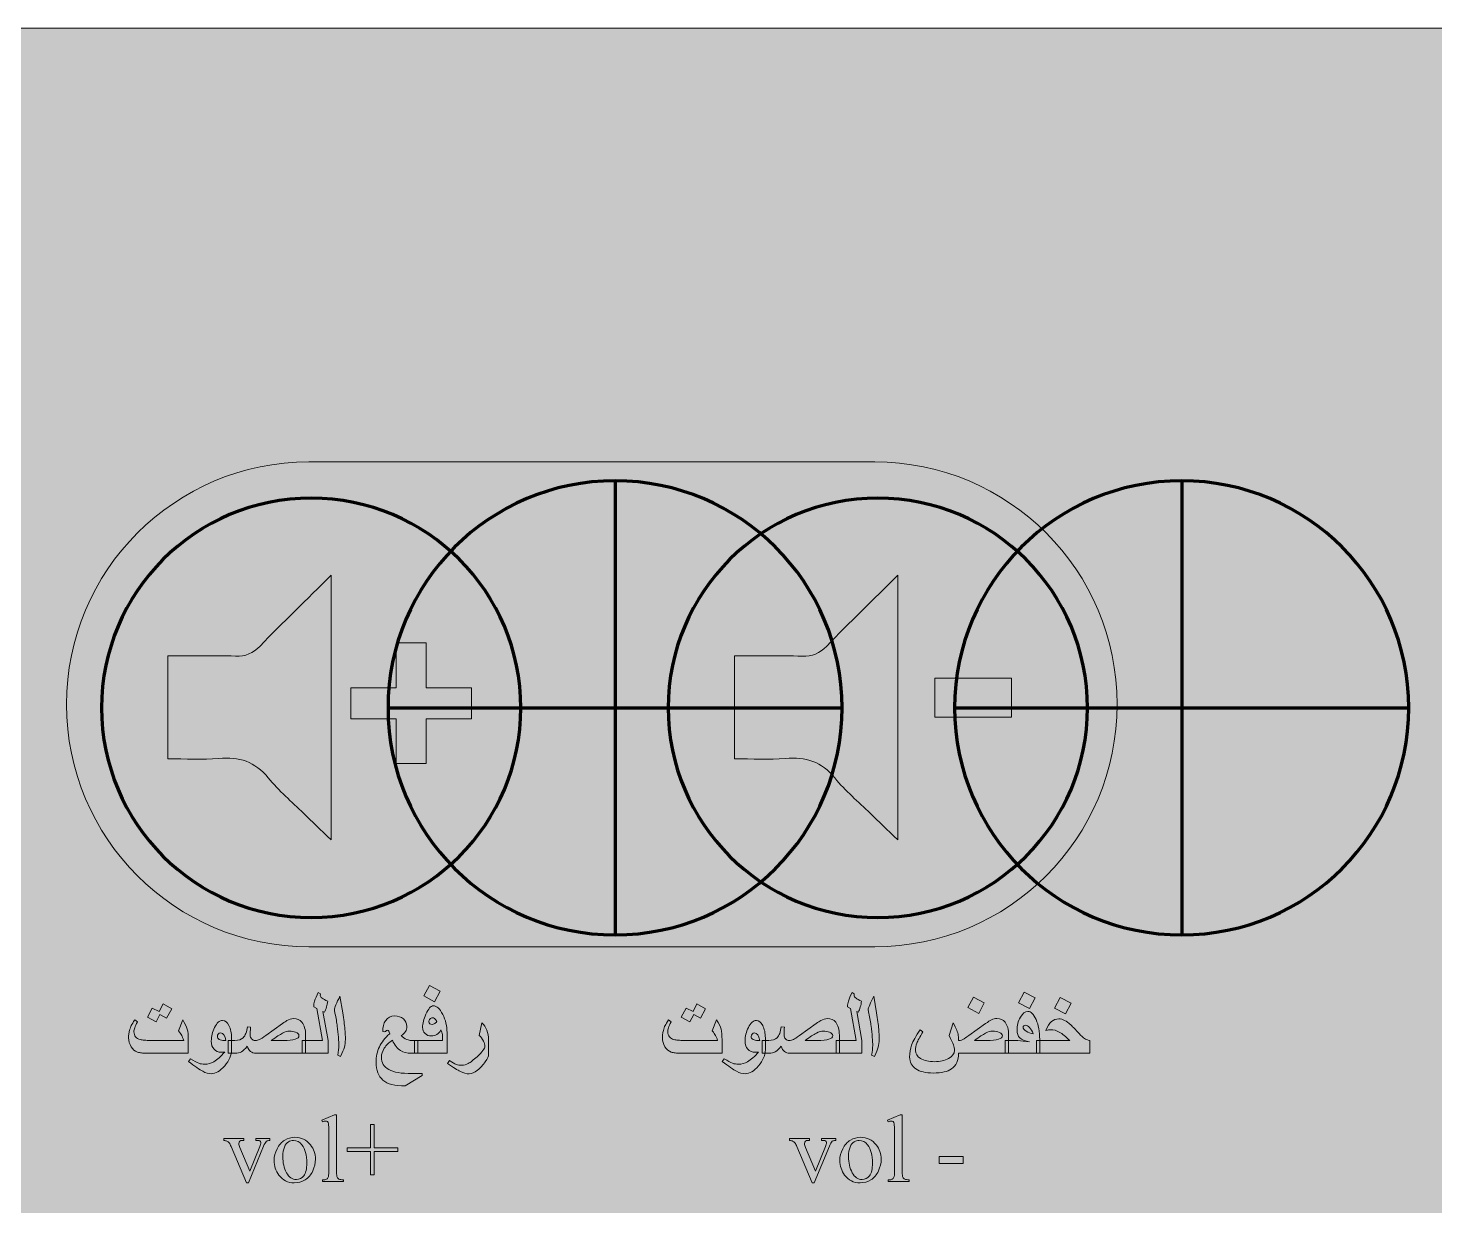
# Model space of a CAD drawing. Header units: inches. Extents: x -1481 to -429, y -1676 to -696.
# Drawn here: x -544.4 to -482.3, y -747.7 to -695.7 of the extents above; entities that cross this region are included whole.
import ezdxf

# ---------------------------------------------------------------- set-up
doc = ezdxf.new("R2010")
doc.units = ezdxf.units.IN
doc.header["$MEASUREMENT"] = 0
doc.layers.add('Layer 1', color=7, linetype='Continuous')

# ---------------------------------------------------------------- blocks, each defined once
blk = doc.blocks.new('block 2')
at = {"layer": 'Layer 1', "true_color": 0x009344}
h = blk.add_hatch(color=114, dxfattribs=at)
h.dxf.hatch_style = 2
h.paths.add_polyline_path([(-429.175, -985.727), (-669.175, -985.727), (-669.175, -695.727), (-429.175, -695.727)])
at = {"layer": 'Layer 1', "true_color": 0x008345}
h = blk.add_hatch(color=116, dxfattribs=at)
h.dxf.hatch_style = 2
h.paths.add_polyline_path([(-429.175, -751.646), (-669.175, -751.646), (-669.175, -695.727), (-429.175, -695.727)])
at = {"layer": 'Layer 1', "lineweight": 0}
for points in [[(-429.175, -985.727), (-669.175, -985.727), (-669.175, -695.727), (-429.175, -695.727), (-429.175, -985.727)], [(-429.175, -751.646), (-669.175, -751.646), (-669.175, -695.727), (-429.175, -695.727), (-429.175, -751.646)]]:
    blk.add_lwpolyline(points, dxfattribs=at)
blk = doc.blocks.new('block 4')
at = {"layer": 'Layer 1', "color": 109, "lineweight": 120, "true_color": 0x166634}
for points in [[(-493.517, -715.699), (-493.517, -735.734)], [(-503.535, -725.716), (-483.499, -725.716)]]:
    blk.add_lwpolyline(points, dxfattribs=at)
blk.add_open_spline([(-483.499, -725.716), (-483.499, -731.249), (-487.984, -735.734), (-493.517, -735.734), (-499.05, -735.734), (-503.535, -731.249), (-503.535, -725.716), (-503.535, -720.184), (-499.05, -715.699), (-493.517, -715.699), (-487.984, -715.699), (-483.499, -720.184), (-483.499, -725.716)], degree=3, knots=[0, 0, 0, 0, 1, 1, 1, 2, 2, 2, 3, 3, 3, 4, 4, 4, 4], dxfattribs=at)
blk = doc.blocks.new('block 5')
at = {"layer": 'Layer 1', "color": 109, "lineweight": 120, "true_color": 0x166634}
for points in [[(-518.517, -715.699), (-518.517, -735.734)], [(-528.535, -725.716), (-508.499, -725.716)]]:
    blk.add_lwpolyline(points, dxfattribs=at)
blk.add_open_spline([(-508.499, -725.716), (-508.499, -731.249), (-512.984, -735.734), (-518.517, -735.734), (-524.05, -735.734), (-528.535, -731.249), (-528.535, -725.716), (-528.535, -720.184), (-524.05, -715.699), (-518.517, -715.699), (-512.984, -715.699), (-508.499, -720.184), (-508.499, -725.716)], degree=3, knots=[0, 0, 0, 0, 1, 1, 1, 2, 2, 2, 3, 3, 3, 4, 4, 4, 4], dxfattribs=at)
blk = doc.blocks.new('block 3')
at = {"layer": 'Layer 1'}
for name in ['block 5', 'block 4']:
    blk.add_blockref(name, (0, 0), dxfattribs=at)
blk = doc.blocks.new('block 391')
at = {"layer": 'Layer 1', "lineweight": 0}
for points in [[(-526.231, -738.219), (-526.479, -738.682), (-526.962, -738.43), (-526.698, -737.963), (-526.231, -738.219)], [(-538.079, -738.992), (-538.306, -739.414), (-538.6, -739.248), (-538.765, -739.575), (-539.15, -739.364), (-538.935, -738.963), (-538.629, -739.116), (-538.455, -738.781), (-538.079, -738.992)]]:
    blk.add_lwpolyline(points, dxfattribs=at)
for points, knots in [([(-531.181, -740.954), (-531.181, -740.954), (-532.318, -740.954), (-532.318, -740.954), (-532.318, -740.954), (-532.318, -740.391), (-532.318, -740.391), (-532.318, -740.391), (-531.429, -740.391), (-531.429, -740.391), (-531.429, -740.391), (-531.679, -738.988), (-531.679, -738.988), (-531.679, -738.988), (-531.812, -738.901), (-531.812, -738.901), (-531.812, -738.82), (-531.799, -738.738), (-531.774, -738.655), (-531.743, -738.55), (-531.689, -738.426), (-531.613, -738.281), (-531.613, -738.281), (-531.518, -738.33), (-531.518, -738.33), (-531.518, -738.339), (-531.521, -738.361), (-531.526, -738.397), (-531.526, -738.442), (-531.497, -738.486), (-531.44, -738.529), (-531.389, -738.567), (-531.307, -738.61), (-531.196, -738.657), (-531.208, -738.745), (-531.226, -738.831), (-531.25, -738.915), (-531.275, -739), (-531.302, -739.075), (-531.332, -739.141), (-531.332, -739.141), (-531.406, -739.112), (-531.406, -739.112), (-531.406, -739.112), (-531.181, -740.391), (-531.181, -740.391), (-531.181, -740.391), (-531.181, -740.954), (-531.181, -740.954)], [0, 0, 0, 0, 1, 1, 1, 2, 2, 2, 3, 3, 3, 4, 4, 4, 5, 5, 5, 6, 6, 6, 7, 7, 7, 8, 8, 8, 9, 9, 9, 10, 10, 10, 11, 11, 11, 12, 12, 12, 13, 13, 13, 14, 14, 14, 15, 15, 15, 16, 16, 16, 16]), ([(-530.416, -740.352), (-530.416, -740.475), (-530.431, -740.587), (-530.46, -740.688), (-530.489, -740.789), (-530.545, -740.925), (-530.627, -741.096), (-530.627, -741.096), (-530.751, -741.047), (-530.751, -741.047), (-530.718, -740.87), (-530.702, -740.727), (-530.702, -740.617), (-530.702, -740.533), (-530.709, -740.409), (-530.722, -740.247), (-530.736, -740.084), (-530.753, -739.923), (-530.774, -739.764), (-530.795, -739.605), (-530.828, -739.415), (-530.875, -739.195), (-530.892, -739.117), (-530.9, -739.064), (-530.9, -739.035), (-530.9, -738.993), (-530.879, -738.92), (-530.836, -738.817), (-530.793, -738.715), (-530.733, -738.59), (-530.656, -738.444), (-530.656, -738.444), (-530.532, -739.176), (-530.532, -739.176), (-530.487, -739.454), (-530.455, -739.695), (-530.437, -739.899), (-530.423, -740.056), (-530.416, -740.207), (-530.416, -740.352)], [0, 0, 0, 0, 1, 1, 1, 2, 2, 2, 3, 3, 3, 4, 4, 4, 5, 5, 5, 6, 6, 6, 7, 7, 7, 8, 8, 8, 9, 9, 9, 10, 10, 10, 11, 11, 11, 12, 12, 12, 13, 13, 13, 13]), ([(-525.931, -740.954), (-525.931, -740.954), (-527.365, -740.954), (-527.365, -740.954), (-527.365, -740.954), (-527.365, -740.391), (-527.365, -740.391), (-527.365, -740.391), (-526.125, -740.391), (-526.125, -740.391), (-526.125, -740.271), (-526.129, -740.186), (-526.135, -740.135), (-526.147, -740.056), (-526.169, -739.988), (-526.204, -739.93), (-526.248, -740.016), (-526.307, -740.081), (-526.381, -740.127), (-526.456, -740.172), (-526.535, -740.195), (-526.619, -740.195), (-526.729, -740.195), (-526.822, -740.158), (-526.898, -740.085), (-526.974, -740.012), (-527.012, -739.921), (-527.012, -739.81), (-527.012, -739.648), (-526.962, -739.455), (-526.863, -739.232), (-526.754, -738.986), (-526.644, -738.864), (-526.532, -738.864), (-526.388, -738.864), (-526.251, -738.99), (-526.123, -739.242), (-525.995, -739.494), (-525.931, -739.761), (-525.931, -740.042), (-525.931, -740.042), (-525.931, -740.954), (-525.931, -740.954)], [0, 0, 0, 0, 1, 1, 1, 2, 2, 2, 3, 3, 3, 4, 4, 4, 5, 5, 5, 6, 6, 6, 7, 7, 7, 8, 8, 8, 9, 9, 9, 10, 10, 10, 11, 11, 11, 12, 12, 12, 13, 13, 13, 14, 14, 14, 14]), ([(-537.349, -740.954), (-537.349, -740.954), (-539.084, -740.954), (-539.084, -740.954), (-539.25, -740.954), (-539.361, -740.951), (-539.415, -740.945), (-539.47, -740.94), (-539.529, -740.925), (-539.592, -740.902), (-539.705, -740.863), (-539.798, -740.785), (-539.871, -740.666), (-539.944, -740.548), (-539.981, -740.415), (-539.981, -740.269), (-539.981, -740.213), (-539.978, -740.162), (-539.972, -740.117), (-539.967, -740.073), (-539.956, -740.02), (-539.939, -739.959), (-539.916, -739.87), (-539.89, -739.795), (-539.861, -739.734), (-539.832, -739.673), (-539.781, -739.591), (-539.708, -739.488), (-539.708, -739.488), (-539.592, -739.571), (-539.592, -739.571), (-539.651, -739.68), (-539.692, -739.766), (-539.713, -739.829), (-539.734, -739.892), (-539.745, -739.955), (-539.745, -740.017), (-539.745, -740.096), (-539.72, -740.166), (-539.67, -740.229), (-539.619, -740.292), (-539.553, -740.333), (-539.472, -740.352), (-539.424, -740.364), (-539.361, -740.374), (-539.283, -740.381), (-539.205, -740.388), (-539.124, -740.391), (-539.038, -740.391), (-539.038, -740.391), (-537.544, -740.391), (-537.544, -740.391), (-537.582, -740.287), (-537.614, -740.212), (-537.639, -740.168), (-537.668, -740.116), (-537.714, -740.049), (-537.779, -739.968), (-537.779, -739.968), (-537.593, -739.488), (-537.593, -739.488), (-537.49, -739.635), (-537.422, -739.771), (-537.391, -739.893), (-537.363, -740.001), (-537.349, -740.159), (-537.349, -740.369), (-537.349, -740.369), (-537.349, -740.954), (-537.349, -740.954)], [0, 0, 0, 0, 1, 1, 1, 2, 2, 2, 3, 3, 3, 4, 4, 4, 5, 5, 5, 6, 6, 6, 7, 7, 7, 8, 8, 8, 9, 9, 9, 10, 10, 10, 11, 11, 11, 12, 12, 12, 13, 13, 13, 14, 14, 14, 15, 15, 15, 16, 16, 16, 17, 17, 17, 18, 18, 18, 19, 19, 19, 20, 20, 20, 21, 21, 21, 22, 22, 22, 23, 23, 23, 23]), ([(-535.439, -740.811), (-535.439, -741.048), (-535.54, -741.282), (-535.741, -741.514), (-535.942, -741.745), (-536.141, -741.861), (-536.336, -741.861), (-536.451, -741.861), (-536.576, -741.824), (-536.712, -741.751), (-536.847, -741.678), (-537.056, -741.534), (-537.337, -741.319), (-537.337, -741.319), (-537.25, -741.2), (-537.25, -741.2), (-537.101, -741.299), (-536.979, -741.365), (-536.884, -741.398), (-536.806, -741.426), (-536.717, -741.439), (-536.618, -741.439), (-536.484, -741.439), (-536.352, -741.402), (-536.221, -741.328), (-536.066, -741.24), (-535.906, -741.098), (-535.741, -740.902), (-535.799, -740.91), (-535.847, -740.914), (-535.886, -740.914), (-536.022, -740.914), (-536.131, -740.87), (-536.211, -740.781), (-536.292, -740.692), (-536.332, -740.571), (-536.332, -740.418), (-536.332, -740.211), (-536.285, -740.012), (-536.19, -739.821), (-536.086, -739.613), (-535.968, -739.509), (-535.836, -739.509), (-535.726, -739.509), (-535.632, -739.584), (-535.555, -739.734), (-535.478, -739.884), (-535.439, -740.065), (-535.439, -740.278), (-535.439, -740.278), (-535.439, -740.811), (-535.439, -740.811)], [0, 0, 0, 0, 1, 1, 1, 2, 2, 2, 3, 3, 3, 4, 4, 4, 5, 5, 5, 6, 6, 6, 7, 7, 7, 8, 8, 8, 9, 9, 9, 10, 10, 10, 11, 11, 11, 12, 12, 12, 13, 13, 13, 14, 14, 14, 15, 15, 15, 16, 16, 16, 17, 17, 17, 17]), ([(-532.173, -740.954), (-532.173, -740.954), (-534.362, -740.954), (-534.362, -740.954), (-534.46, -740.954), (-534.538, -740.929), (-534.597, -740.88), (-534.656, -740.831), (-534.706, -740.752), (-534.747, -740.641), (-534.835, -740.764), (-534.919, -740.847), (-534.999, -740.892), (-535.072, -740.932), (-535.169, -740.951), (-535.288, -740.951), (-535.288, -740.951), (-535.584, -740.954), (-535.584, -740.954), (-535.584, -740.954), (-535.584, -740.391), (-535.584, -740.391), (-535.584, -740.391), (-535.288, -740.389), (-535.288, -740.389), (-535.129, -740.389), (-535.007, -740.349), (-534.925, -740.269), (-534.828, -740.176), (-534.766, -740.014), (-534.739, -739.786), (-534.739, -739.786), (-534.598, -739.806), (-534.598, -739.806), (-534.602, -739.856), (-534.605, -739.896), (-534.606, -739.926), (-534.612, -740.017), (-534.615, -740.09), (-534.615, -740.145), (-534.615, -740.224), (-534.594, -740.285), (-534.553, -740.327), (-534.511, -740.37), (-534.457, -740.391), (-534.389, -740.391), (-534.322, -740.391), (-534.259, -740.378), (-534.202, -740.35), (-534.145, -740.322), (-534.055, -740.265), (-533.932, -740.178), (-533.932, -740.178), (-533.192, -739.649), (-533.192, -739.649), (-533.106, -739.587), (-533.04, -739.543), (-532.996, -739.517), (-532.895, -739.456), (-532.798, -739.426), (-532.705, -739.426), (-532.55, -739.426), (-532.427, -739.48), (-532.335, -739.589), (-532.227, -739.716), (-532.173, -739.907), (-532.173, -740.162), (-532.173, -740.162), (-532.173, -740.954), (-532.173, -740.954)], [0, 0, 0, 0, 1, 1, 1, 2, 2, 2, 3, 3, 3, 4, 4, 4, 5, 5, 5, 6, 6, 6, 7, 7, 7, 8, 8, 8, 9, 9, 9, 10, 10, 10, 11, 11, 11, 12, 12, 12, 13, 13, 13, 14, 14, 14, 15, 15, 15, 16, 16, 16, 17, 17, 17, 18, 18, 18, 19, 19, 19, 20, 20, 20, 21, 21, 21, 22, 22, 22, 23, 23, 23, 23]), ([(-527.022, -741.935), (-527.022, -741.935), (-527.783, -742.398), (-527.783, -742.398), (-528.231, -742.398), (-528.556, -742.314), (-528.758, -742.145), (-528.959, -741.976), (-529.06, -741.712), (-529.06, -741.353), (-529.06, -741.102), (-529.012, -740.875), (-528.916, -740.672), (-528.819, -740.47), (-528.668, -740.278), (-528.461, -740.096), (-528.477, -739.994), (-528.515, -739.943), (-528.573, -739.943), (-528.595, -739.943), (-528.612, -739.949), (-528.624, -739.961), (-528.641, -739.982), (-528.657, -740.001), (-528.672, -740.017), (-528.672, -740.017), (-528.771, -739.997), (-528.771, -739.997), (-528.771, -739.805), (-528.728, -739.646), (-528.643, -739.521), (-528.546, -739.381), (-528.411, -739.31), (-528.238, -739.31), (-528.083, -739.31), (-527.956, -739.353), (-527.855, -739.438), (-527.755, -739.524), (-527.704, -739.634), (-527.704, -739.769), (-527.704, -739.85), (-527.725, -739.928), (-527.766, -740.001), (-527.812, -740.081), (-527.874, -740.14), (-527.952, -740.178), (-527.884, -740.258), (-527.799, -740.317), (-527.7, -740.354), (-527.633, -740.379), (-527.569, -740.391), (-527.51, -740.391), (-527.51, -740.391), (-527.221, -740.391), (-527.221, -740.391), (-527.221, -740.391), (-527.221, -740.954), (-527.221, -740.954), (-527.221, -740.954), (-527.51, -740.954), (-527.51, -740.954), (-527.707, -740.954), (-527.865, -740.915), (-527.983, -740.838), (-528.116, -740.752), (-528.235, -740.6), (-528.341, -740.381), (-528.495, -740.483), (-528.615, -740.6), (-528.699, -740.731), (-528.783, -740.863), (-528.825, -740.997), (-528.825, -741.133), (-528.825, -741.377), (-528.717, -741.558), (-528.501, -741.676), (-528.286, -741.794), (-527.946, -741.853), (-527.481, -741.853), (-527.409, -741.853), (-527.334, -741.852), (-527.254, -741.851), (-527.174, -741.849), (-527.101, -741.847), (-527.035, -741.844), (-527.035, -741.844), (-527.022, -741.935), (-527.022, -741.935)], [0, 0, 0, 0, 1, 1, 1, 2, 2, 2, 3, 3, 3, 4, 4, 4, 5, 5, 5, 6, 6, 6, 7, 7, 7, 8, 8, 8, 9, 9, 9, 10, 10, 10, 11, 11, 11, 12, 12, 12, 13, 13, 13, 14, 14, 14, 15, 15, 15, 16, 16, 16, 17, 17, 17, 18, 18, 18, 19, 19, 19, 20, 20, 20, 21, 21, 21, 22, 22, 22, 23, 23, 23, 24, 24, 24, 25, 25, 25, 26, 26, 26, 27, 27, 27, 28, 28, 28, 29, 29, 29, 29]), ([(-526.379, -739.562), (-526.417, -739.498), (-526.449, -739.453), (-526.478, -739.427), (-526.506, -739.402), (-526.537, -739.389), (-526.57, -739.389), (-526.611, -739.389), (-526.648, -739.407), (-526.681, -739.445), (-526.714, -739.482), (-526.731, -739.525), (-526.731, -739.575), (-526.731, -739.607), (-526.718, -739.633), (-526.693, -739.654), (-526.667, -739.676), (-526.634, -739.686), (-526.594, -739.686), (-526.563, -739.686), (-526.531, -739.677), (-526.498, -739.659), (-526.466, -739.64), (-526.426, -739.608), (-526.379, -739.562)], [0, 0, 0, 0, 1, 1, 1, 2, 2, 2, 3, 3, 3, 4, 4, 4, 5, 5, 5, 6, 6, 6, 7, 7, 7, 8, 8, 8, 8]), ([(-524.099, -741.001), (-524.099, -741.085), (-524.148, -741.196), (-524.244, -741.335), (-524.341, -741.473), (-524.454, -741.594), (-524.583, -741.696), (-524.726, -741.809), (-524.849, -741.865), (-524.951, -741.865), (-525.072, -741.865), (-525.203, -741.831), (-525.342, -741.762), (-525.463, -741.703), (-525.652, -741.584), (-525.91, -741.406), (-525.91, -741.406), (-525.823, -741.278), (-525.823, -741.278), (-525.699, -741.361), (-525.599, -741.417), (-525.524, -741.446), (-525.448, -741.474), (-525.366, -741.489), (-525.278, -741.489), (-525.183, -741.489), (-525.088, -741.462), (-524.992, -741.408), (-524.897, -741.355), (-524.768, -741.255), (-524.604, -741.109), (-524.375, -740.905), (-524.261, -740.748), (-524.261, -740.637), (-524.261, -740.582), (-524.283, -740.51), (-524.327, -740.42), (-524.376, -740.318), (-524.437, -740.234), (-524.509, -740.166), (-524.509, -740.166), (-524.393, -739.608), (-524.393, -739.608), (-524.299, -739.704), (-524.227, -739.815), (-524.176, -739.941), (-524.125, -740.066), (-524.099, -740.209), (-524.099, -740.369), (-524.099, -740.369), (-524.099, -741.001), (-524.099, -741.001)], [0, 0, 0, 0, 1, 1, 1, 2, 2, 2, 3, 3, 3, 4, 4, 4, 5, 5, 5, 6, 6, 6, 7, 7, 7, 8, 8, 8, 9, 9, 9, 10, 10, 10, 11, 11, 11, 12, 12, 12, 13, 13, 13, 14, 14, 14, 15, 15, 15, 16, 16, 16, 17, 17, 17, 17]), ([(-535.687, -740.391), (-535.726, -740.169), (-535.805, -740.059), (-535.923, -740.059), (-535.966, -740.059), (-536, -740.075), (-536.025, -740.109), (-536.051, -740.143), (-536.064, -740.18), (-536.064, -740.22), (-536.064, -740.269), (-536.036, -740.31), (-535.982, -740.343), (-535.927, -740.375), (-535.855, -740.391), (-535.766, -740.391), (-535.766, -740.391), (-535.687, -740.391), (-535.687, -740.391)], [0, 0, 0, 0, 1, 1, 1, 2, 2, 2, 3, 3, 3, 4, 4, 4, 5, 5, 5, 6, 6, 6, 6]), ([(-532.463, -740.18), (-532.463, -740.118), (-532.512, -740.068), (-532.61, -740.03), (-532.691, -739.998), (-532.782, -739.982), (-532.882, -739.982), (-532.973, -739.982), (-533.076, -740.011), (-533.189, -740.07), (-533.303, -740.128), (-533.468, -740.236), (-533.684, -740.391), (-533.684, -740.391), (-533.143, -740.391), (-533.143, -740.391), (-532.689, -740.391), (-532.463, -740.321), (-532.463, -740.18)], [0, 0, 0, 0, 1, 1, 1, 2, 2, 2, 3, 3, 3, 4, 4, 4, 5, 5, 5, 6, 6, 6, 6])]:
    blk.add_open_spline(points, degree=3, knots=knots, dxfattribs=at)
blk = doc.blocks.new('block 392')
at = {"layer": 'Layer 1', "lineweight": 0}
for points in [[(-502.226, -738.734), (-502.474, -739.197), (-502.957, -738.944), (-502.707, -738.477), (-502.226, -738.734)], [(-499.985, -738.517), (-500.233, -738.98), (-500.717, -738.727), (-500.467, -738.26), (-499.985, -738.517)], [(-498.397, -738.752), (-498.646, -739.215), (-499.129, -738.963), (-498.879, -738.496), (-498.397, -738.752)], [(-514.527, -738.992), (-514.754, -739.414), (-515.048, -739.248), (-515.213, -739.575), (-515.597, -739.364), (-515.382, -738.963), (-515.077, -739.116), (-514.903, -738.781), (-514.527, -738.992)]]:
    blk.add_lwpolyline(points, dxfattribs=at)
for points, knots in [([(-507.629, -740.954), (-507.629, -740.954), (-508.766, -740.954), (-508.766, -740.954), (-508.766, -740.954), (-508.766, -740.391), (-508.766, -740.391), (-508.766, -740.391), (-507.877, -740.391), (-507.877, -740.391), (-507.877, -740.391), (-508.127, -738.988), (-508.127, -738.988), (-508.127, -738.988), (-508.259, -738.901), (-508.259, -738.901), (-508.259, -738.82), (-508.247, -738.738), (-508.222, -738.655), (-508.191, -738.55), (-508.137, -738.426), (-508.061, -738.281), (-508.061, -738.281), (-507.966, -738.33), (-507.966, -738.33), (-507.966, -738.339), (-507.969, -738.361), (-507.974, -738.397), (-507.974, -738.442), (-507.945, -738.486), (-507.887, -738.529), (-507.836, -738.567), (-507.755, -738.61), (-507.643, -738.657), (-507.656, -738.745), (-507.674, -738.831), (-507.698, -738.915), (-507.722, -739), (-507.75, -739.075), (-507.78, -739.141), (-507.78, -739.141), (-507.854, -739.112), (-507.854, -739.112), (-507.854, -739.112), (-507.629, -740.391), (-507.629, -740.391), (-507.629, -740.391), (-507.629, -740.954), (-507.629, -740.954)], [0, 0, 0, 0, 1, 1, 1, 2, 2, 2, 3, 3, 3, 4, 4, 4, 5, 5, 5, 6, 6, 6, 7, 7, 7, 8, 8, 8, 9, 9, 9, 10, 10, 10, 11, 11, 11, 12, 12, 12, 13, 13, 13, 14, 14, 14, 15, 15, 15, 16, 16, 16, 16]), ([(-506.864, -740.352), (-506.864, -740.475), (-506.879, -740.587), (-506.908, -740.688), (-506.936, -740.789), (-506.992, -740.925), (-507.075, -741.096), (-507.075, -741.096), (-507.199, -741.047), (-507.199, -741.047), (-507.166, -740.87), (-507.149, -740.727), (-507.149, -740.617), (-507.149, -740.533), (-507.156, -740.409), (-507.17, -740.247), (-507.184, -740.084), (-507.201, -739.923), (-507.222, -739.764), (-507.242, -739.605), (-507.276, -739.415), (-507.323, -739.195), (-507.34, -739.117), (-507.348, -739.064), (-507.348, -739.035), (-507.348, -738.993), (-507.326, -738.92), (-507.284, -738.817), (-507.241, -738.715), (-507.181, -738.59), (-507.104, -738.444), (-507.104, -738.444), (-506.98, -739.176), (-506.98, -739.176), (-506.934, -739.454), (-506.903, -739.695), (-506.885, -739.899), (-506.871, -740.056), (-506.864, -740.207), (-506.864, -740.352)], [0, 0, 0, 0, 1, 1, 1, 2, 2, 2, 3, 3, 3, 4, 4, 4, 5, 5, 5, 6, 6, 6, 7, 7, 7, 8, 8, 8, 9, 9, 9, 10, 10, 10, 11, 11, 11, 12, 12, 12, 13, 13, 13, 13]), ([(-499.782, -740.954), (-499.782, -740.954), (-501.3, -740.954), (-501.3, -740.954), (-501.3, -740.954), (-501.3, -740.391), (-501.3, -740.391), (-501.3, -740.391), (-500.928, -740.391), (-500.928, -740.391), (-500.864, -740.391), (-500.804, -740.394), (-500.748, -740.4), (-500.596, -740.416), (-500.423, -740.435), (-500.229, -740.455), (-500.434, -740.41), (-500.578, -740.35), (-500.66, -740.275), (-500.742, -740.199), (-500.783, -740.09), (-500.783, -739.947), (-500.783, -739.733), (-500.734, -739.541), (-500.635, -739.369), (-500.537, -739.198), (-500.426, -739.112), (-500.303, -739.112), (-500.164, -739.112), (-500.043, -739.232), (-499.938, -739.473), (-499.834, -739.713), (-499.782, -740.003), (-499.782, -740.344), (-499.782, -740.344), (-499.782, -740.954), (-499.782, -740.954)], [0, 0, 0, 0, 1, 1, 1, 2, 2, 2, 3, 3, 3, 4, 4, 4, 5, 5, 5, 6, 6, 6, 7, 7, 7, 8, 8, 8, 9, 9, 9, 10, 10, 10, 11, 11, 11, 12, 12, 12, 12]), ([(-513.797, -740.954), (-513.797, -740.954), (-515.531, -740.954), (-515.531, -740.954), (-515.698, -740.954), (-515.809, -740.951), (-515.863, -740.945), (-515.918, -740.94), (-515.976, -740.925), (-516.04, -740.902), (-516.153, -740.863), (-516.246, -740.785), (-516.319, -740.666), (-516.392, -740.548), (-516.428, -740.415), (-516.428, -740.269), (-516.428, -740.213), (-516.426, -740.162), (-516.42, -740.117), (-516.415, -740.073), (-516.404, -740.02), (-516.387, -739.959), (-516.364, -739.87), (-516.337, -739.795), (-516.309, -739.734), (-516.28, -739.673), (-516.229, -739.591), (-516.156, -739.488), (-516.156, -739.488), (-516.04, -739.571), (-516.04, -739.571), (-516.099, -739.68), (-516.139, -739.766), (-516.161, -739.829), (-516.182, -739.892), (-516.193, -739.955), (-516.193, -740.017), (-516.193, -740.096), (-516.168, -740.166), (-516.117, -740.229), (-516.067, -740.292), (-516.001, -740.333), (-515.92, -740.352), (-515.872, -740.364), (-515.809, -740.374), (-515.731, -740.381), (-515.653, -740.388), (-515.571, -740.391), (-515.486, -740.391), (-515.486, -740.391), (-513.991, -740.391), (-513.991, -740.391), (-514.03, -740.287), (-514.062, -740.212), (-514.086, -740.168), (-514.115, -740.116), (-514.162, -740.049), (-514.227, -739.968), (-514.227, -739.968), (-514.041, -739.488), (-514.041, -739.488), (-513.938, -739.635), (-513.87, -739.771), (-513.838, -739.893), (-513.811, -740.001), (-513.797, -740.159), (-513.797, -740.369), (-513.797, -740.369), (-513.797, -740.954), (-513.797, -740.954)], [0, 0, 0, 0, 1, 1, 1, 2, 2, 2, 3, 3, 3, 4, 4, 4, 5, 5, 5, 6, 6, 6, 7, 7, 7, 8, 8, 8, 9, 9, 9, 10, 10, 10, 11, 11, 11, 12, 12, 12, 13, 13, 13, 14, 14, 14, 15, 15, 15, 16, 16, 16, 17, 17, 17, 18, 18, 18, 19, 19, 19, 20, 20, 20, 21, 21, 21, 22, 22, 22, 23, 23, 23, 23]), ([(-511.887, -740.811), (-511.887, -741.048), (-511.988, -741.282), (-512.189, -741.514), (-512.39, -741.745), (-512.589, -741.861), (-512.784, -741.861), (-512.899, -741.861), (-513.024, -741.824), (-513.159, -741.751), (-513.295, -741.678), (-513.504, -741.534), (-513.785, -741.319), (-513.785, -741.319), (-513.698, -741.2), (-513.698, -741.2), (-513.549, -741.299), (-513.427, -741.365), (-513.332, -741.398), (-513.253, -741.426), (-513.165, -741.439), (-513.065, -741.439), (-512.932, -741.439), (-512.799, -741.402), (-512.668, -741.328), (-512.514, -741.24), (-512.354, -741.098), (-512.189, -740.902), (-512.247, -740.91), (-512.295, -740.914), (-512.334, -740.914), (-512.47, -740.914), (-512.579, -740.87), (-512.659, -740.781), (-512.74, -740.692), (-512.78, -740.571), (-512.78, -740.418), (-512.78, -740.211), (-512.733, -740.012), (-512.637, -739.821), (-512.534, -739.613), (-512.416, -739.509), (-512.284, -739.509), (-512.174, -739.509), (-512.08, -739.584), (-512.003, -739.734), (-511.926, -739.884), (-511.887, -740.065), (-511.887, -740.278), (-511.887, -740.278), (-511.887, -740.811), (-511.887, -740.811)], [0, 0, 0, 0, 1, 1, 1, 2, 2, 2, 3, 3, 3, 4, 4, 4, 5, 5, 5, 6, 6, 6, 7, 7, 7, 8, 8, 8, 9, 9, 9, 10, 10, 10, 11, 11, 11, 12, 12, 12, 13, 13, 13, 14, 14, 14, 15, 15, 15, 16, 16, 16, 17, 17, 17, 17]), ([(-508.621, -740.954), (-508.621, -740.954), (-510.81, -740.954), (-510.81, -740.954), (-510.908, -740.954), (-510.986, -740.929), (-511.045, -740.88), (-511.103, -740.831), (-511.153, -740.752), (-511.195, -740.641), (-511.283, -740.764), (-511.367, -740.847), (-511.447, -740.892), (-511.52, -740.932), (-511.616, -740.951), (-511.736, -740.951), (-511.736, -740.951), (-512.032, -740.954), (-512.032, -740.954), (-512.032, -740.954), (-512.032, -740.391), (-512.032, -740.391), (-512.032, -740.391), (-511.736, -740.389), (-511.736, -740.389), (-511.576, -740.389), (-511.455, -740.349), (-511.372, -740.269), (-511.276, -740.176), (-511.214, -740.014), (-511.186, -739.786), (-511.186, -739.786), (-511.046, -739.806), (-511.046, -739.806), (-511.05, -739.856), (-511.053, -739.896), (-511.054, -739.926), (-511.06, -740.017), (-511.062, -740.09), (-511.062, -740.145), (-511.062, -740.224), (-511.042, -740.285), (-511, -740.327), (-510.959, -740.37), (-510.905, -740.391), (-510.837, -740.391), (-510.77, -740.391), (-510.707, -740.378), (-510.65, -740.35), (-510.593, -740.322), (-510.503, -740.265), (-510.38, -740.178), (-510.38, -740.178), (-509.64, -739.649), (-509.64, -739.649), (-509.553, -739.587), (-509.488, -739.543), (-509.444, -739.517), (-509.343, -739.456), (-509.246, -739.426), (-509.152, -739.426), (-508.998, -739.426), (-508.875, -739.48), (-508.782, -739.589), (-508.675, -739.716), (-508.621, -739.907), (-508.621, -740.162), (-508.621, -740.162), (-508.621, -740.954), (-508.621, -740.954)], [0, 0, 0, 0, 1, 1, 1, 2, 2, 2, 3, 3, 3, 4, 4, 4, 5, 5, 5, 6, 6, 6, 7, 7, 7, 8, 8, 8, 9, 9, 9, 10, 10, 10, 11, 11, 11, 12, 12, 12, 13, 13, 13, 14, 14, 14, 15, 15, 15, 16, 16, 16, 17, 17, 17, 18, 18, 18, 19, 19, 19, 20, 20, 20, 21, 21, 21, 22, 22, 22, 23, 23, 23, 23]), ([(-501.155, -740.954), (-501.155, -740.954), (-503.365, -740.954), (-503.365, -740.954), (-503.365, -741.275), (-503.467, -741.505), (-503.671, -741.646), (-503.847, -741.767), (-504.115, -741.828), (-504.475, -741.828), (-504.809, -741.828), (-505.068, -741.767), (-505.249, -741.645), (-505.43, -741.523), (-505.521, -741.35), (-505.521, -741.125), (-505.521, -740.934), (-505.492, -740.759), (-505.434, -740.6), (-505.37, -740.425), (-505.246, -740.198), (-505.062, -739.918), (-505.062, -739.918), (-504.938, -740.005), (-504.938, -740.005), (-505.074, -740.238), (-505.163, -740.406), (-505.205, -740.511), (-505.247, -740.616), (-505.268, -740.724), (-505.268, -740.836), (-505.268, -740.98), (-505.191, -741.099), (-505.036, -741.19), (-504.881, -741.282), (-504.677, -741.328), (-504.425, -741.328), (-504.177, -741.328), (-503.968, -741.28), (-503.799, -741.185), (-503.629, -741.09), (-503.544, -740.974), (-503.544, -740.836), (-503.544, -740.75), (-503.559, -740.666), (-503.589, -740.581), (-503.619, -740.497), (-503.682, -740.363), (-503.78, -740.178), (-503.78, -740.178), (-503.598, -739.62), (-503.598, -739.62), (-503.522, -739.766), (-503.48, -739.85), (-503.47, -739.872), (-503.43, -739.957), (-503.402, -740.035), (-503.386, -740.108), (-503.37, -740.181), (-503.363, -740.276), (-503.363, -740.391), (-503.273, -740.391), (-503.192, -740.369), (-503.119, -740.323), (-503.11, -740.318), (-503.042, -740.269), (-502.914, -740.178), (-502.914, -740.178), (-502.174, -739.649), (-502.174, -739.649), (-502.058, -739.568), (-501.971, -739.513), (-501.914, -739.484), (-501.834, -739.445), (-501.753, -739.426), (-501.672, -739.426), (-501.517, -739.426), (-501.396, -739.48), (-501.308, -739.589), (-501.206, -739.715), (-501.155, -739.906), (-501.155, -740.162), (-501.155, -740.162), (-501.155, -740.954), (-501.155, -740.954)], [0, 0, 0, 0, 1, 1, 1, 2, 2, 2, 3, 3, 3, 4, 4, 4, 5, 5, 5, 6, 6, 6, 7, 7, 7, 8, 8, 8, 9, 9, 9, 10, 10, 10, 11, 11, 11, 12, 12, 12, 13, 13, 13, 14, 14, 14, 15, 15, 15, 16, 16, 16, 17, 17, 17, 18, 18, 18, 19, 19, 19, 20, 20, 20, 21, 21, 21, 22, 22, 22, 23, 23, 23, 24, 24, 24, 25, 25, 25, 26, 26, 26, 27, 27, 27, 28, 28, 28, 28]), ([(-500.064, -740.096), (-500.113, -739.977), (-500.168, -739.885), (-500.229, -739.819), (-500.29, -739.753), (-500.35, -739.72), (-500.411, -739.72), (-500.438, -739.72), (-500.462, -739.728), (-500.483, -739.746), (-500.504, -739.764), (-500.514, -739.786), (-500.514, -739.81), (-500.514, -739.87), (-500.47, -739.927), (-500.381, -739.983), (-500.292, -740.039), (-500.186, -740.076), (-500.064, -740.096)], [0, 0, 0, 0, 1, 1, 1, 2, 2, 2, 3, 3, 3, 4, 4, 4, 5, 5, 5, 6, 6, 6, 6]), ([(-497.567, -740.954), (-497.567, -740.954), (-499.927, -740.954), (-499.927, -740.954), (-499.927, -740.954), (-499.927, -740.391), (-499.927, -740.391), (-499.927, -740.391), (-498.457, -740.391), (-498.457, -740.391), (-498.624, -740.219), (-498.779, -740.095), (-498.92, -740.019), (-499.046, -739.952), (-499.168, -739.918), (-499.288, -739.918), (-499.324, -739.918), (-499.357, -739.92), (-499.387, -739.923), (-499.416, -739.927), (-499.459, -739.935), (-499.516, -739.947), (-499.44, -739.773), (-499.356, -739.645), (-499.263, -739.562), (-499.17, -739.48), (-499.064, -739.438), (-498.945, -739.438), (-498.854, -739.438), (-498.767, -739.46), (-498.683, -739.505), (-498.599, -739.549), (-498.504, -739.62), (-498.4, -739.717), (-498.317, -739.795), (-498.2, -739.915), (-498.048, -740.079), (-497.945, -740.195), (-497.866, -740.27), (-497.811, -740.305), (-497.757, -740.339), (-497.675, -740.368), (-497.567, -740.391), (-497.567, -740.391), (-497.567, -740.954), (-497.567, -740.954)], [0, 0, 0, 0, 1, 1, 1, 2, 2, 2, 3, 3, 3, 4, 4, 4, 5, 5, 5, 6, 6, 6, 7, 7, 7, 8, 8, 8, 9, 9, 9, 10, 10, 10, 11, 11, 11, 12, 12, 12, 13, 13, 13, 14, 14, 14, 15, 15, 15, 15]), ([(-512.135, -740.391), (-512.174, -740.169), (-512.252, -740.059), (-512.371, -740.059), (-512.414, -740.059), (-512.448, -740.075), (-512.473, -740.109), (-512.499, -740.143), (-512.511, -740.18), (-512.511, -740.22), (-512.511, -740.269), (-512.484, -740.31), (-512.43, -740.343), (-512.375, -740.375), (-512.303, -740.391), (-512.214, -740.391), (-512.214, -740.391), (-512.135, -740.391), (-512.135, -740.391)], [0, 0, 0, 0, 1, 1, 1, 2, 2, 2, 3, 3, 3, 4, 4, 4, 5, 5, 5, 6, 6, 6, 6]), ([(-508.911, -740.18), (-508.911, -740.118), (-508.959, -740.068), (-509.057, -740.03), (-509.139, -739.998), (-509.23, -739.982), (-509.33, -739.982), (-509.421, -739.982), (-509.523, -740.011), (-509.637, -740.07), (-509.751, -740.128), (-509.916, -740.236), (-510.132, -740.391), (-510.132, -740.391), (-509.591, -740.391), (-509.591, -740.391), (-509.137, -740.391), (-508.911, -740.321), (-508.911, -740.18)], [0, 0, 0, 0, 1, 1, 1, 2, 2, 2, 3, 3, 3, 4, 4, 4, 5, 5, 5, 6, 6, 6, 6]), ([(-501.428, -740.18), (-501.428, -740.128), (-501.471, -740.082), (-501.556, -740.042), (-501.641, -740.002), (-501.744, -739.982), (-501.864, -739.982), (-501.955, -739.982), (-502.057, -740.011), (-502.171, -740.07), (-502.285, -740.128), (-502.45, -740.236), (-502.666, -740.391), (-502.666, -740.391), (-502.124, -740.391), (-502.124, -740.391), (-501.66, -740.391), (-501.428, -740.321), (-501.428, -740.18)], [0, 0, 0, 0, 1, 1, 1, 2, 2, 2, 3, 3, 3, 4, 4, 4, 5, 5, 5, 6, 6, 6, 6])]:
    blk.add_open_spline(points, degree=3, knots=knots, dxfattribs=at)
blk = doc.blocks.new('block 393')
at = {"layer": 'Layer 1', "lineweight": 0}
blk.add_lwpolyline([(-529.306, -746.324), (-529.306, -745.293), (-530.335, -745.293), (-530.335, -745.123), (-529.306, -745.123), (-529.306, -744.096), (-529.14, -744.096), (-529.14, -745.123), (-528.107, -745.123), (-528.107, -745.293), (-529.14, -745.293), (-529.14, -746.324), (-529.306, -746.324)], dxfattribs=at)
for points, knots in [([(-530.804, -743.676), (-530.804, -743.676), (-530.804, -746.188), (-530.804, -746.188), (-530.804, -746.306), (-530.796, -746.385), (-530.779, -746.423), (-530.761, -746.462), (-530.735, -746.491), (-530.699, -746.511), (-530.663, -746.531), (-530.596, -746.541), (-530.499, -746.541), (-530.499, -746.541), (-530.499, -746.616), (-530.499, -746.616), (-530.499, -746.616), (-531.427, -746.616), (-531.427, -746.616), (-531.427, -746.616), (-531.427, -746.541), (-531.427, -746.541), (-531.34, -746.541), (-531.281, -746.532), (-531.249, -746.514), (-531.217, -746.496), (-531.192, -746.467), (-531.174, -746.425), (-531.157, -746.384), (-531.148, -746.305), (-531.148, -746.188), (-531.148, -746.188), (-531.148, -744.468), (-531.148, -744.468), (-531.148, -744.254), (-531.152, -744.123), (-531.162, -744.074), (-531.172, -744.025), (-531.187, -743.992), (-531.209, -743.974), (-531.23, -743.956), (-531.257, -743.947), (-531.29, -743.947), (-531.326, -743.947), (-531.372, -743.958), (-531.427, -743.98), (-531.427, -743.98), (-531.462, -743.908), (-531.462, -743.908), (-531.462, -743.908), (-530.897, -743.676), (-530.897, -743.676), (-530.897, -743.676), (-530.804, -743.676), (-530.804, -743.676)], [0, 0, 0, 0, 1, 1, 1, 2, 2, 2, 3, 3, 3, 4, 4, 4, 5, 5, 5, 6, 6, 6, 7, 7, 7, 8, 8, 8, 9, 9, 9, 10, 10, 10, 11, 11, 11, 12, 12, 12, 13, 13, 13, 14, 14, 14, 15, 15, 15, 16, 16, 16, 17, 17, 17, 18, 18, 18, 18]), ([(-535.786, -744.722), (-535.786, -744.722), (-534.895, -744.722), (-534.895, -744.722), (-534.895, -744.722), (-534.895, -744.799), (-534.895, -744.799), (-534.895, -744.799), (-534.953, -744.799), (-534.953, -744.799), (-535.007, -744.799), (-535.048, -744.812), (-535.076, -744.838), (-535.104, -744.864), (-535.118, -744.899), (-535.118, -744.943), (-535.118, -744.992), (-535.104, -745.049), (-535.075, -745.115), (-535.075, -745.115), (-534.635, -746.161), (-534.635, -746.161), (-534.635, -746.161), (-534.192, -745.076), (-534.192, -745.076), (-534.161, -744.998), (-534.145, -744.94), (-534.145, -744.9), (-534.145, -744.881), (-534.15, -744.865), (-534.161, -744.852), (-534.177, -744.832), (-534.196, -744.818), (-534.219, -744.81), (-534.243, -744.802), (-534.29, -744.799), (-534.362, -744.799), (-534.362, -744.799), (-534.362, -744.722), (-534.362, -744.722), (-534.362, -744.722), (-533.744, -744.722), (-533.744, -744.722), (-533.744, -744.722), (-533.744, -744.799), (-533.744, -744.799), (-533.815, -744.804), (-533.865, -744.819), (-533.893, -744.842), (-533.941, -744.883), (-533.984, -744.952), (-534.023, -745.049), (-534.023, -745.049), (-534.695, -746.673), (-534.695, -746.673), (-534.695, -746.673), (-534.779, -746.673), (-534.779, -746.673), (-534.779, -746.673), (-535.455, -745.076), (-535.455, -745.076), (-535.486, -745.001), (-535.515, -744.948), (-535.542, -744.915), (-535.57, -744.883), (-535.605, -744.856), (-535.648, -744.834), (-535.671, -744.821), (-535.717, -744.81), (-535.786, -744.799), (-535.786, -744.799), (-535.786, -744.722), (-535.786, -744.722)], [0, 0, 0, 0, 1, 1, 1, 2, 2, 2, 3, 3, 3, 4, 4, 4, 5, 5, 5, 6, 6, 6, 7, 7, 7, 8, 8, 8, 9, 9, 9, 10, 10, 10, 11, 11, 11, 12, 12, 12, 13, 13, 13, 14, 14, 14, 15, 15, 15, 16, 16, 16, 17, 17, 17, 18, 18, 18, 19, 19, 19, 20, 20, 20, 21, 21, 21, 22, 22, 22, 23, 23, 23, 24, 24, 24, 24]), ([(-532.646, -744.666), (-532.36, -744.666), (-532.129, -744.775), (-531.956, -744.993), (-531.808, -745.179), (-531.735, -745.393), (-531.735, -745.634), (-531.735, -745.803), (-531.775, -745.975), (-531.857, -746.148), (-531.938, -746.322), (-532.05, -746.453), (-532.192, -746.541), (-532.335, -746.629), (-532.494, -746.673), (-532.669, -746.673), (-532.954, -746.673), (-533.181, -746.56), (-533.349, -746.332), (-533.491, -746.141), (-533.562, -745.926), (-533.562, -745.687), (-533.562, -745.514), (-533.519, -745.341), (-533.433, -745.17), (-533.347, -744.998), (-533.233, -744.871), (-533.093, -744.789), (-532.952, -744.707), (-532.803, -744.666), (-532.646, -744.666)], [0, 0, 0, 0, 1, 1, 1, 2, 2, 2, 3, 3, 3, 4, 4, 4, 5, 5, 5, 6, 6, 6, 7, 7, 7, 8, 8, 8, 9, 9, 9, 10, 10, 10, 10]), ([(-532.71, -744.801), (-532.783, -744.801), (-532.857, -744.822), (-532.93, -744.866), (-533.004, -744.909), (-533.064, -744.985), (-533.109, -745.094), (-533.155, -745.203), (-533.177, -745.343), (-533.177, -745.514), (-533.177, -745.789), (-533.123, -746.027), (-533.013, -746.227), (-532.904, -746.427), (-532.759, -746.527), (-532.58, -746.527), (-532.446, -746.527), (-532.336, -746.472), (-532.249, -746.361), (-532.163, -746.251), (-532.119, -746.062), (-532.119, -745.793), (-532.119, -745.457), (-532.191, -745.192), (-532.336, -744.999), (-532.434, -744.867), (-532.559, -744.801), (-532.71, -744.801)], [0, 0, 0, 0, 1, 1, 1, 2, 2, 2, 3, 3, 3, 4, 4, 4, 5, 5, 5, 6, 6, 6, 7, 7, 7, 8, 8, 8, 9, 9, 9, 9])]:
    blk.add_open_spline(points, degree=3, knots=knots, dxfattribs=at)
blk = doc.blocks.new('block 394')
at = {"layer": 'Layer 1', "lineweight": 0}
blk.add_lwpolyline([(-504.222, -745.51), (-503.153, -745.51), (-503.153, -745.822), (-504.222, -745.822), (-504.222, -745.51)], dxfattribs=at)
for points, knots in [([(-505.845, -743.676), (-505.845, -743.676), (-505.845, -746.188), (-505.845, -746.188), (-505.845, -746.306), (-505.836, -746.385), (-505.819, -746.423), (-505.802, -746.462), (-505.775, -746.491), (-505.739, -746.511), (-505.703, -746.531), (-505.636, -746.541), (-505.539, -746.541), (-505.539, -746.541), (-505.539, -746.616), (-505.539, -746.616), (-505.539, -746.616), (-506.467, -746.616), (-506.467, -746.616), (-506.467, -746.616), (-506.467, -746.541), (-506.467, -746.541), (-506.38, -746.541), (-506.321, -746.532), (-506.289, -746.514), (-506.257, -746.496), (-506.232, -746.467), (-506.215, -746.425), (-506.197, -746.384), (-506.188, -746.305), (-506.188, -746.188), (-506.188, -746.188), (-506.188, -744.468), (-506.188, -744.468), (-506.188, -744.254), (-506.193, -744.123), (-506.202, -744.074), (-506.212, -744.025), (-506.227, -743.992), (-506.249, -743.974), (-506.27, -743.956), (-506.297, -743.947), (-506.33, -743.947), (-506.366, -743.947), (-506.412, -743.958), (-506.467, -743.98), (-506.467, -743.98), (-506.502, -743.908), (-506.502, -743.908), (-506.502, -743.908), (-505.938, -743.676), (-505.938, -743.676), (-505.938, -743.676), (-505.845, -743.676), (-505.845, -743.676)], [0, 0, 0, 0, 1, 1, 1, 2, 2, 2, 3, 3, 3, 4, 4, 4, 5, 5, 5, 6, 6, 6, 7, 7, 7, 8, 8, 8, 9, 9, 9, 10, 10, 10, 11, 11, 11, 12, 12, 12, 13, 13, 13, 14, 14, 14, 15, 15, 15, 16, 16, 16, 17, 17, 17, 18, 18, 18, 18]), ([(-510.826, -744.722), (-510.826, -744.722), (-509.935, -744.722), (-509.935, -744.722), (-509.935, -744.722), (-509.935, -744.799), (-509.935, -744.799), (-509.935, -744.799), (-509.993, -744.799), (-509.993, -744.799), (-510.047, -744.799), (-510.088, -744.812), (-510.116, -744.838), (-510.144, -744.864), (-510.159, -744.899), (-510.159, -744.943), (-510.159, -744.992), (-510.144, -745.049), (-510.115, -745.115), (-510.115, -745.115), (-509.675, -746.161), (-509.675, -746.161), (-509.675, -746.161), (-509.232, -745.076), (-509.232, -745.076), (-509.201, -744.998), (-509.185, -744.94), (-509.185, -744.9), (-509.185, -744.881), (-509.19, -744.865), (-509.201, -744.852), (-509.217, -744.832), (-509.236, -744.818), (-509.259, -744.81), (-509.283, -744.802), (-509.33, -744.799), (-509.402, -744.799), (-509.402, -744.799), (-509.402, -744.722), (-509.402, -744.722), (-509.402, -744.722), (-508.784, -744.722), (-508.784, -744.722), (-508.784, -744.722), (-508.784, -744.799), (-508.784, -744.799), (-508.856, -744.804), (-508.905, -744.819), (-508.933, -744.842), (-508.981, -744.883), (-509.024, -744.952), (-509.063, -745.049), (-509.063, -745.049), (-509.735, -746.673), (-509.735, -746.673), (-509.735, -746.673), (-509.82, -746.673), (-509.82, -746.673), (-509.82, -746.673), (-510.495, -745.076), (-510.495, -745.076), (-510.526, -745.001), (-510.555, -744.948), (-510.582, -744.915), (-510.61, -744.883), (-510.645, -744.856), (-510.688, -744.834), (-510.711, -744.821), (-510.757, -744.81), (-510.826, -744.799), (-510.826, -744.799), (-510.826, -744.722), (-510.826, -744.722)], [0, 0, 0, 0, 1, 1, 1, 2, 2, 2, 3, 3, 3, 4, 4, 4, 5, 5, 5, 6, 6, 6, 7, 7, 7, 8, 8, 8, 9, 9, 9, 10, 10, 10, 11, 11, 11, 12, 12, 12, 13, 13, 13, 14, 14, 14, 15, 15, 15, 16, 16, 16, 17, 17, 17, 18, 18, 18, 19, 19, 19, 20, 20, 20, 21, 21, 21, 22, 22, 22, 23, 23, 23, 24, 24, 24, 24]), ([(-507.686, -744.666), (-507.4, -744.666), (-507.17, -744.775), (-506.996, -744.993), (-506.848, -745.179), (-506.775, -745.393), (-506.775, -745.634), (-506.775, -745.803), (-506.815, -745.975), (-506.897, -746.148), (-506.978, -746.322), (-507.09, -746.453), (-507.233, -746.541), (-507.375, -746.629), (-507.534, -746.673), (-507.709, -746.673), (-507.994, -746.673), (-508.221, -746.56), (-508.389, -746.332), (-508.531, -746.141), (-508.602, -745.926), (-508.602, -745.687), (-508.602, -745.514), (-508.559, -745.341), (-508.473, -745.17), (-508.387, -744.998), (-508.273, -744.871), (-508.133, -744.789), (-507.992, -744.707), (-507.843, -744.666), (-507.686, -744.666)], [0, 0, 0, 0, 1, 1, 1, 2, 2, 2, 3, 3, 3, 4, 4, 4, 5, 5, 5, 6, 6, 6, 7, 7, 7, 8, 8, 8, 9, 9, 9, 10, 10, 10, 10]), ([(-507.75, -744.801), (-507.823, -744.801), (-507.897, -744.822), (-507.971, -744.866), (-508.044, -744.909), (-508.104, -744.985), (-508.149, -745.094), (-508.195, -745.203), (-508.218, -745.343), (-508.218, -745.514), (-508.218, -745.789), (-508.163, -746.027), (-508.053, -746.227), (-507.944, -746.427), (-507.799, -746.527), (-507.62, -746.527), (-507.487, -746.527), (-507.376, -746.472), (-507.289, -746.361), (-507.203, -746.251), (-507.159, -746.062), (-507.159, -745.793), (-507.159, -745.457), (-507.232, -745.192), (-507.376, -744.999), (-507.474, -744.867), (-507.599, -744.801), (-507.75, -744.801)], [0, 0, 0, 0, 1, 1, 1, 2, 2, 2, 3, 3, 3, 4, 4, 4, 5, 5, 5, 6, 6, 6, 7, 7, 7, 8, 8, 8, 9, 9, 9, 9])]:
    blk.add_open_spline(points, degree=3, knots=knots, dxfattribs=at)
blk = doc.blocks.new('block 396')
at = {"layer": 'Layer 1', "true_color": 0x38b449}
h = blk.add_hatch(color=95, dxfattribs=at)
h.dxf.hatch_style = 2
h.paths.add_polyline_path([(-528.18, -728.17), (-528.18, -726.194), (-530.172, -726.194), (-530.172, -724.83), (-528.18, -724.83), (-528.18, -722.854), (-526.853, -722.854), (-526.853, -724.83), (-524.856, -724.83), (-524.856, -726.194), (-526.853, -726.194), (-526.853, -728.17)])
at = {"layer": 'Layer 1', "lineweight": 0}
blk.add_lwpolyline([(-528.18, -728.17), (-528.18, -726.194), (-530.172, -726.194), (-530.172, -724.83), (-528.18, -724.83), (-528.18, -722.854), (-526.853, -722.854), (-526.853, -724.83), (-524.856, -724.83), (-524.856, -726.194), (-526.853, -726.194), (-526.853, -728.17), (-528.18, -728.17)], dxfattribs=at)
blk = doc.blocks.new('block 395')
at = {"layer": 'Layer 1', "true_color": 0x38b449}
h = blk.add_hatch(color=95, dxfattribs=at)
h.dxf.hatch_style = 2
edge = h.paths.add_edge_path()
edge.add_spline(control_points=[(-531.037, -719.862), (-531.037, -723.777), (-531.037, -727.564), (-531.037, -731.542), (-531.52, -731.079), (-531.891, -730.731), (-532.254, -730.375), (-532.783, -729.859), (-533.357, -729.378), (-533.82, -728.807), (-534.405, -728.088), (-535.102, -727.863), (-535.998, -727.947), (-536.727, -728.015), (-537.468, -727.961), (-538.251, -727.961), (-538.251, -726.421), (-538.251, -724.958), (-538.251, -723.424), (-537.243, -723.424), (-536.255, -723.405), (-535.268, -723.433), (-534.82, -723.446), (-534.498, -723.319), (-534.181, -722.991), (-533.176, -721.953), (-532.134, -720.949), (-531.037, -719.862)], knot_values=[0, 0, 0, 0, 1, 1, 1, 2, 2, 2, 3, 3, 3, 4, 4, 4, 5, 5, 5, 6, 6, 6, 7, 7, 7, 8, 8, 8, 9, 9, 9, 9], degree=3, periodic=1)
at = {"layer": 'Layer 1', "color": 109, "lineweight": 106, "true_color": 0x166634}
blk.add_open_spline([(-522.672, -725.716), (-522.672, -730.825), (-526.814, -734.967), (-531.923, -734.967), (-537.031, -734.967), (-541.173, -730.825), (-541.173, -725.716), (-541.173, -720.608), (-537.031, -716.466), (-531.923, -716.466), (-526.814, -716.466), (-522.672, -720.608), (-522.672, -725.716)], degree=3, knots=[0, 0, 0, 0, 1, 1, 1, 2, 2, 2, 3, 3, 3, 4, 4, 4, 4], dxfattribs=at)
at = {"layer": 'Layer 1', "lineweight": 0}
blk.add_open_spline([(-531.037, -719.862), (-531.037, -723.777), (-531.037, -727.564), (-531.037, -731.542), (-531.52, -731.079), (-531.891, -730.731), (-532.254, -730.375), (-532.783, -729.859), (-533.357, -729.378), (-533.82, -728.807), (-534.405, -728.088), (-535.102, -727.863), (-535.998, -727.947), (-536.727, -728.015), (-537.468, -727.961), (-538.251, -727.961), (-538.251, -726.421), (-538.251, -724.958), (-538.251, -723.424), (-537.243, -723.424), (-536.255, -723.405), (-535.268, -723.433), (-534.82, -723.446), (-534.498, -723.319), (-534.181, -722.991), (-533.176, -721.953), (-532.134, -720.949), (-531.037, -719.862)], degree=3, knots=[0, 0, 0, 0, 1, 1, 1, 2, 2, 2, 3, 3, 3, 4, 4, 4, 5, 5, 5, 6, 6, 6, 7, 7, 7, 8, 8, 8, 9, 9, 9, 9], dxfattribs=at)
at = {"layer": 'Layer 1'}
blk.add_blockref('block 396', (0, 0), dxfattribs=at)
blk = doc.blocks.new('block 398')
at = {"layer": 'Layer 1', "true_color": 0x38b449}
h = blk.add_hatch(color=95, dxfattribs=at)
h.dxf.hatch_style = 2
h.paths.add_polyline_path([(-504.414, -726.13), (-504.414, -724.408), (-501.031, -724.408), (-501.031, -726.13)])
at = {"layer": 'Layer 1', "lineweight": 0}
blk.add_lwpolyline([(-504.414, -726.13), (-504.414, -724.408), (-501.031, -724.408), (-501.031, -726.13), (-504.414, -726.13)], dxfattribs=at)
blk = doc.blocks.new('block 397')
at = {"layer": 'Layer 1', "true_color": 0x38b449}
h = blk.add_hatch(color=95, dxfattribs=at)
h.dxf.hatch_style = 2
edge = h.paths.add_edge_path()
edge.add_spline(control_points=[(-506.037, -719.865), (-506.037, -723.78), (-506.037, -727.566), (-506.037, -731.545), (-506.52, -731.082), (-506.891, -730.733), (-507.254, -730.378), (-507.783, -729.861), (-508.357, -729.38), (-508.82, -728.81), (-509.405, -728.091), (-510.102, -727.866), (-510.998, -727.95), (-511.727, -728.018), (-512.468, -727.964), (-513.251, -727.964), (-513.251, -726.423), (-513.251, -724.961), (-513.251, -723.427), (-512.243, -723.427), (-511.255, -723.407), (-510.268, -723.436), (-509.82, -723.449), (-509.498, -723.322), (-509.181, -722.994), (-508.176, -721.956), (-507.134, -720.952), (-506.037, -719.865)], knot_values=[0, 0, 0, 0, 1, 1, 1, 2, 2, 2, 3, 3, 3, 4, 4, 4, 5, 5, 5, 6, 6, 6, 7, 7, 7, 8, 8, 8, 9, 9, 9, 9], degree=3, periodic=1)
at = {"layer": 'Layer 1', "color": 109, "lineweight": 106, "true_color": 0x166634}
blk.add_open_spline([(-497.672, -725.716), (-497.672, -730.825), (-501.814, -734.967), (-506.923, -734.967), (-512.031, -734.967), (-516.173, -730.825), (-516.173, -725.716), (-516.173, -720.608), (-512.031, -716.466), (-506.923, -716.466), (-501.814, -716.466), (-497.672, -720.608), (-497.672, -725.716)], degree=3, knots=[0, 0, 0, 0, 1, 1, 1, 2, 2, 2, 3, 3, 3, 4, 4, 4, 4], dxfattribs=at)
at = {"layer": 'Layer 1', "lineweight": 0}
blk.add_open_spline([(-506.037, -719.865), (-506.037, -723.78), (-506.037, -727.566), (-506.037, -731.545), (-506.52, -731.082), (-506.891, -730.733), (-507.254, -730.378), (-507.783, -729.861), (-508.357, -729.38), (-508.82, -728.81), (-509.405, -728.091), (-510.102, -727.866), (-510.998, -727.95), (-511.727, -728.018), (-512.468, -727.964), (-513.251, -727.964), (-513.251, -726.423), (-513.251, -724.961), (-513.251, -723.427), (-512.243, -723.427), (-511.255, -723.407), (-510.268, -723.436), (-509.82, -723.449), (-509.498, -723.322), (-509.181, -722.994), (-508.176, -721.956), (-507.134, -720.952), (-506.037, -719.865)], degree=3, knots=[0, 0, 0, 0, 1, 1, 1, 2, 2, 2, 3, 3, 3, 4, 4, 4, 5, 5, 5, 6, 6, 6, 7, 7, 7, 8, 8, 8, 9, 9, 9, 9], dxfattribs=at)
at = {"layer": 'Layer 1'}
blk.add_blockref('block 398', (0, 0), dxfattribs=at)

msp = doc.modelspace()

# ---------------------------------------------------------------- hatches: boundary and pattern name
at = {"layer": 'Layer 1', "true_color": 0x005f32}
h = msp.add_hatch(color=128, dxfattribs=at)
h.dxf.hatch_style = 2
edge = h.paths.add_edge_path()
edge.add_spline(control_points=[(-507.063, -736.259), (-507.063, -736.259), (-532.026, -736.259), (-532.026, -736.259), (-537.933, -736.259), (-542.722, -731.47), (-542.722, -725.563), (-542.722, -725.563), (-542.722, -725.563), (-542.722, -725.563), (-542.722, -719.656), (-537.933, -714.867), (-532.026, -714.867), (-532.026, -714.867), (-507.063, -714.867), (-507.063, -714.867), (-501.155, -714.867), (-496.367, -719.656), (-496.367, -725.563), (-496.367, -725.563), (-496.367, -725.563), (-496.367, -725.563), (-496.367, -731.47), (-501.155, -736.259), (-507.063, -736.259)], knot_values=[0, 0, 0, 0, 1, 1, 1, 2, 2, 2, 3, 3, 3, 4, 4, 4, 5, 5, 5, 6, 6, 6, 7, 7, 7, 8, 8, 8, 8], degree=3, periodic=1)

# ---------------------------------------------------------------- linework, layer by layer
at = {"layer": 'Layer 1', "lineweight": 0}
msp.add_open_spline([(-507.063, -736.259), (-507.063, -736.259), (-532.026, -736.259), (-532.026, -736.259), (-537.933, -736.259), (-542.722, -731.47), (-542.722, -725.563), (-542.722, -725.563), (-542.722, -725.563), (-542.722, -725.563), (-542.722, -719.656), (-537.933, -714.867), (-532.026, -714.867), (-532.026, -714.867), (-507.063, -714.867), (-507.063, -714.867), (-501.155, -714.867), (-496.367, -719.656), (-496.367, -725.563), (-496.367, -725.563), (-496.367, -725.563), (-496.367, -725.563), (-496.367, -731.47), (-501.155, -736.259), (-507.063, -736.259)], degree=3, knots=[0, 0, 0, 0, 1, 1, 1, 2, 2, 2, 3, 3, 3, 4, 4, 4, 5, 5, 5, 6, 6, 6, 7, 7, 7, 8, 8, 8, 8], dxfattribs=at)

# ---------------------------------------------------------------- block references
at = {"layer": 'Layer 1'}
for name in ['block 2', 'block 3', 'block 395', 'block 397', 'block 391', 'block 392', 'block 393', 'block 394']:
    msp.add_blockref(name, (0, 0), dxfattribs=at)

doc.saveas('drawing.dxf')
